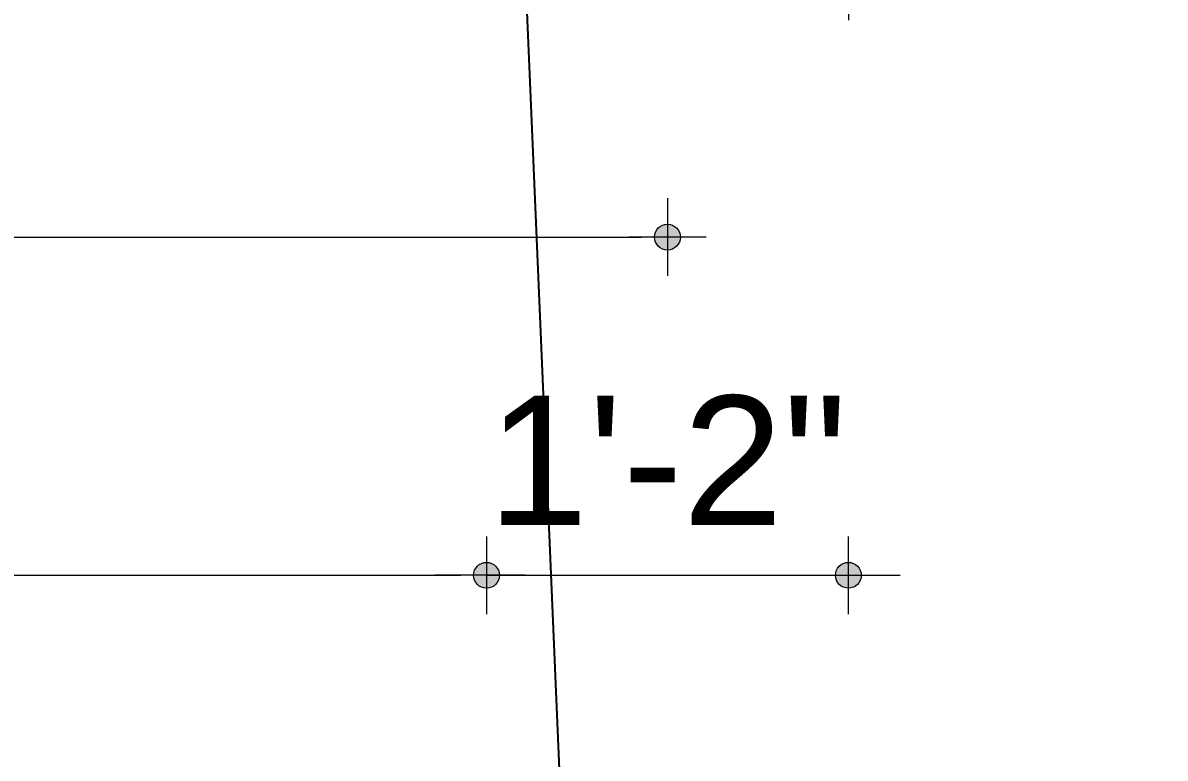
# Model space of a CAD drawing. Header units: inches. Extents: x -4597 to 93300, y -11124 to 5932.
# Drawn here: x -312.85 to -268.66, y -9004.24 to -8975.79 of the extents above; entities that cross this region are included whole.
import ezdxf

# ---------------------------------------------------------------- set-up
doc = ezdxf.new("R2010")
doc.units = ezdxf.units.IN
doc.header["$LTSCALE"] = 0.5
doc.header["$MEASUREMENT"] = 0
doc.header["$PDMODE"] = 66
doc.layers.add('hatch', color=9, linetype='Continuous', lineweight=0)
doc.layers.add('Toilet', color=7, linetype='Continuous', lineweight=25)
doc.styles.get("Standard").update_dxf_attribs({"font": 'arial.ttf'})
doc.dimstyles.new('S8', dxfattribs={"dimtxt": 5, "dimasz": 1, "dimexe": 6, "dimexo": 18, "dimgap": 1.9375, "dimtad": 1, "dimdec": 0, "dimzin": 3, "dimdsep": 46, "dimlunit": 4, "dimtxsty": 'Standard', "dimblk": 'dot 2', "dimcen": 12, "dimse1": 1, "dimse2": 1, "dimclrd": 1, "dimclre": 1, "dimclrt": 256, "dimadec": 0, "dimazin": 0, "dimtfac": 0.75, "dimtdec": 0, "dimtix": 1, "dimtmove": 1, "dimatfit": 3, "dimldrblk": 'DOT', "dimfxl": 1, "dimtolj": 1, "dimtzin": 0, "dimlwd": 9, "dimlwe": 9, "dimarcsym": 0})

# ---------------------------------------------------------------- blocks, each defined once
blk = doc.blocks.new('dot1')
at = {"layer": 'hatch'}
h = blk.add_hatch(color=256, dxfattribs=at)
edge = h.paths.add_edge_path()
edge.add_arc((0, 0), 1, 0, 360)
for p, q in [((0, 3), (0, -3)), ((3, 0), (-3, 0))]:
    blk.add_line(p, q, dxfattribs=at)
blk.add_circle((0, 0), 1, dxfattribs=at)
blk = doc.blocks.new('dot 2')
at = {"layer": 'hatch', "xscale": 0.5, "yscale": 0.5, "zscale": 0.5}
blk.add_blockref('dot1', (0, 0), dxfattribs=at)
blk = doc.blocks.new('*D525')
at = {"layer": 'Defpoints', "color": 0, "transparency": 16777216}
for p in [(-294.914, -8997.165), (-404.697, -9009.797), (-294.914, -9102.797)]:
    blk.add_point(p, dxfattribs=at)
at = {"layer": 'Toilet', "color": 1, "lineweight": 9, "transparency": 16777216}
blk.add_line((-403.697, -8997.165), (-295.914, -8997.165), dxfattribs=at)
at = {"layer": 'Toilet', "color": 1, "lineweight": 9, "transparency": 16777216, "rotation": 180}
blk.add_blockref('dot 2', (-404.697, -8997.165), dxfattribs=at)
at = {"layer": 'Toilet', "color": 1, "lineweight": 9, "transparency": 16777216}
blk.add_blockref('dot 2', (-294.914, -8997.165), dxfattribs=at)
at = {"layer": 'Toilet', "transparency": 16777216, "insert": (-349.806, -8992.674), "char_height": 5, "attachment_point": 5}
blk.add_mtext('\\A1;9\'-2"', dxfattribs=at)
blk = doc.blocks.new('_Dot')
at = {"color": 0, "linetype": 'ByBlock', "lineweight": -2}
blk.add_line((-0.5, 0), (-1, 0), dxfattribs=at)
at = {"color": 0, "linetype": 'ByBlock', "const_width": 0.5}
blk.add_lwpolyline([(-0.25, 0, 1), (0.25, 0, 1)], format="xyb", close=True, dxfattribs=at)
blk = doc.blocks.new('*D526')
at = {"layer": 'Defpoints', "color": 0, "transparency": 16777216}
for p in [(-280.914, -8997.165), (-294.914, -9102.797), (-280.914, -9102.797)]:
    blk.add_point(p, dxfattribs=at)
at = {"layer": 'Toilet', "color": 1, "lineweight": 9, "transparency": 16777216}
for p, q in [((-295.914, -8997.165), (-296.914, -8997.165)), ((-294.914, -8997.165), (-280.914, -8997.165)), ((-279.914, -8997.165), (-278.914, -8997.165))]:
    blk.add_line(p, q, dxfattribs=at)
blk.add_blockref('dot 2', (-294.914, -8997.165), dxfattribs=at)
at = {"layer": 'Toilet', "color": 1, "lineweight": 9, "transparency": 16777216, "rotation": 180}
blk.add_blockref('dot 2', (-280.914, -8997.165), dxfattribs=at)
at = {"layer": 'Toilet', "transparency": 16777216, "insert": (-287.914, -8992.717), "char_height": 5, "attachment_point": 5}
blk.add_mtext('\\A1;1\'-2"', dxfattribs=at)
blk = doc.blocks.new('*D528')
at = {"layer": 'Defpoints', "color": 0, "transparency": 16777216}
for p in [(-287.914, -8984.081), (-411.697, -9009.797), (-287.914, -9102.797)]:
    blk.add_point(p, dxfattribs=at)
at = {"layer": 'Toilet', "color": 1, "lineweight": 9, "transparency": 16777216}
blk.add_line((-410.697, -8984.081), (-288.914, -8984.081), dxfattribs=at)
at = {"layer": 'Toilet', "color": 1, "lineweight": 9, "transparency": 16777216, "rotation": 180}
blk.add_blockref('dot 2', (-411.697, -8984.081), dxfattribs=at)
at = {"layer": 'Toilet', "color": 1, "lineweight": 9, "transparency": 16777216}
blk.add_blockref('dot 2', (-287.914, -8984.081), dxfattribs=at)
at = {"layer": 'Toilet', "transparency": 16777216, "insert": (-349.806, -8979.591), "char_height": 5, "attachment_point": 5}
blk.add_mtext('\\A1;10\'-4"', dxfattribs=at)
blk = doc.blocks.new('*D197')
at = {"layer": 'Defpoints', "color": 0, "transparency": 16777216}
for p in [(-583.063, -8974.186), (-583.063, -9009.797), (-280.914, -9102.797)]:
    blk.add_point(p, dxfattribs=at)
at = {"layer": 'Toilet', "color": 1, "lineweight": 9, "transparency": 16777216}
blk.add_line((-281.914, -8974.186), (-582.063, -8974.186), dxfattribs=at)
at = {"layer": 'Toilet', "color": 1, "lineweight": 9, "transparency": 16777216, "rotation": 180}
blk.add_blockref('dot 2', (-583.063, -8974.186), dxfattribs=at)
at = {"layer": 'Toilet', "color": 1, "lineweight": 9, "transparency": 16777216}
blk.add_blockref('dot 2', (-280.914, -8974.186), dxfattribs=at)
at = {"layer": 'Toilet', "transparency": 16777216, "insert": (-431.988, -8969.696), "char_height": 5, "attachment_point": 5}
blk.add_mtext('\\A1;25\'-2"', dxfattribs=at)

msp = doc.modelspace()

# ---------------------------------------------------------------- linework, layer by layer
msp.add_line((-293.788, -8965.329), (-268.656, -9553.544))

# ---------------------------------------------------------------- dimensions: what is measured, and where the dimension line sits
at = {"layer": 'Toilet'}
dim = msp.add_linear_dim(base=(-583.063, -8974.186), p1=(-280.914, -9102.797), p2=(-583.063, -9009.797), dimstyle='S8', override={"dimfxl": 2, "dimfxlon": 1, "dimarcsym": 1}, dxfattribs=at)
dim.commit()
dim.dimension.update_dxf_attribs({"geometry": '*D197', "text_midpoint": (-431.988, -8969.696)})
for base, p1, p2, picture, middle in [((-287.914, -8984.081), (-411.697, -9009.797), (-287.914, -9102.797), '*D528', (-349.806, -8979.591)), ((-294.914, -8997.165), (-404.697, -9009.797), (-294.914, -9102.797), '*D525', (-349.806, -8992.674)), ((-280.914, -8997.165), (-294.914, -9102.797), (-280.914, -9102.797), '*D526', (-287.914, -8992.717))]:
    dim = msp.add_linear_dim(base=base, p1=p1, p2=p2, angle=180, dimstyle='S8', override={"dimfxl": 2, "dimfxlon": 1, "dimarcsym": 1}, dxfattribs=at)
    dim.commit()
    dim.dimension.update_dxf_attribs({"geometry": picture, "text_midpoint": middle})

doc.saveas('drawing.dxf')
